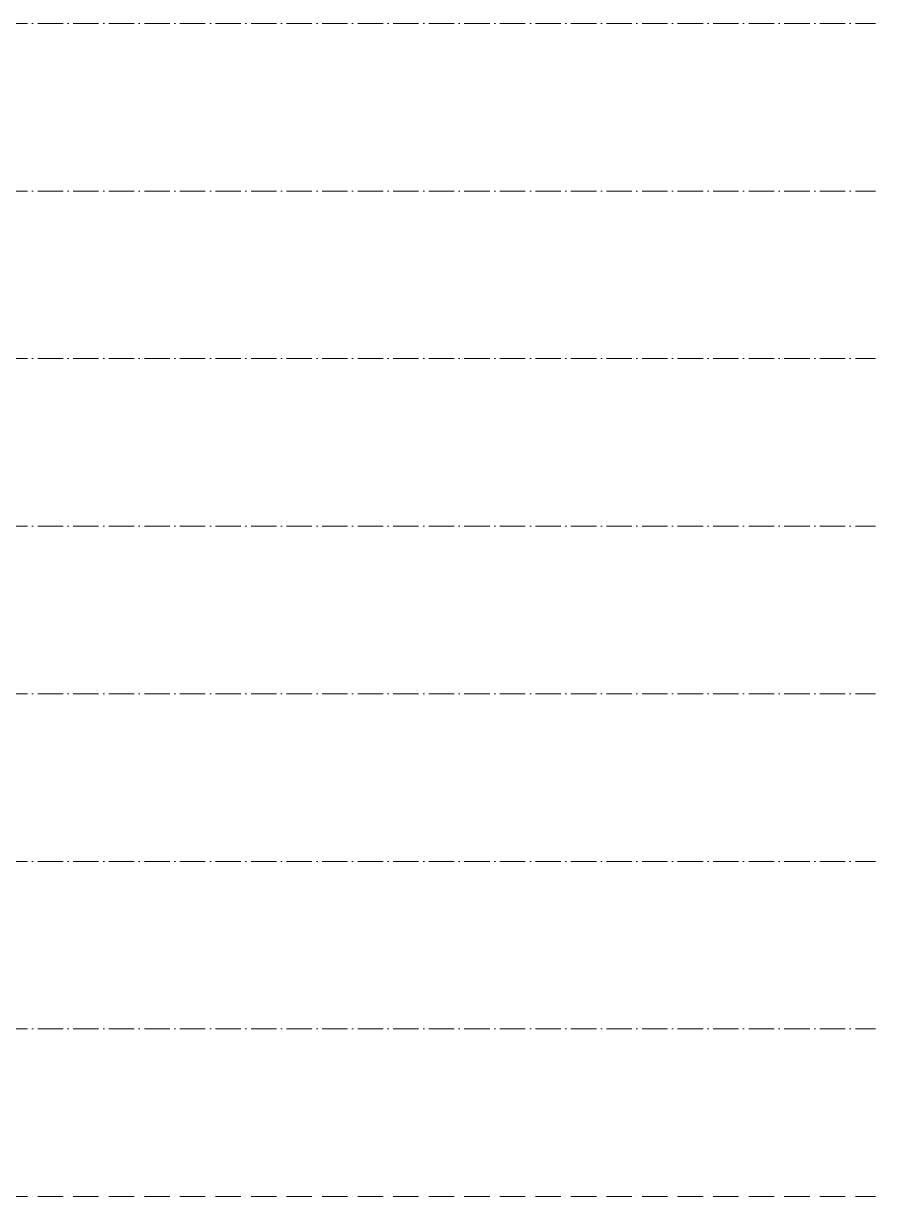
# Model space of a CAD drawing. Header units: millimetres. Extents: x -20608 to 106651, y -8981 to 93550.
# Drawn here: x 87034 to 103813, y 21900 to 45000 of the extents above; entities that cross this region are included whole.
import ezdxf

# ---------------------------------------------------------------- set-up
doc = ezdxf.new("R2010")
doc.units = ezdxf.units.MM
doc.linetypes.add('Grid Line', pattern=[14, 10, -2, 0, -2])
doc.layers.add('TRUC', color=225, linetype='Continuous', lineweight=5)

msp = doc.modelspace()

# ---------------------------------------------------------------- linework, layer by layer
at = {"layer": 'TRUC', "linetype": 'Grid Line', "ltscale": 50}
for p, q in [((-15600.6, 45000), (103813.4, 45000)), ((-15600.6, 41700), (103813.4, 41700)), ((-15600.6, 38400), (103813.4, 38400)), ((-15600.6, 35100), (103813.4, 35100)), ((-15600.6, 31800), (103813.4, 31800)), ((-15600.6, 28500), (103813.4, 28500)), ((-15600.6, 25200), (103813.4, 25200)), ((-15600.6, 21900), (103813.4, 21900))]:
    msp.add_line(p, q, dxfattribs=at)

doc.saveas('drawing.dxf')
